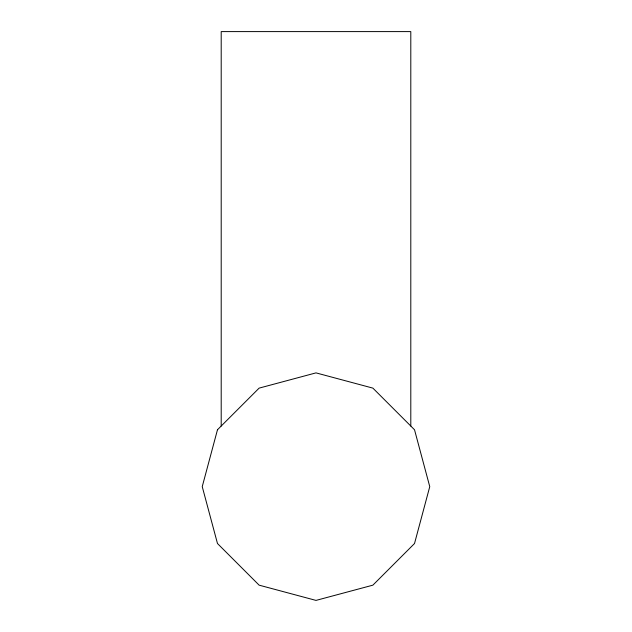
<?xml version="1.0" encoding="UTF-8"?>
<svg xmlns="http://www.w3.org/2000/svg" width="632" height="632" viewBox="0 0 632 632"><rect width="100%" height="100%" fill="white"/><g stroke="black" fill="none" stroke-linecap="round" stroke-linejoin="round"><path stroke-width="0.95" d="M410.8 426.039L410.8 31.6L221.2 31.6L221.2 426.039M217.479 429.76L202.24 486.64L217.479 543.52L259.12 585.161L316 600.4L372.88 585.161L414.521 543.52L429.76 486.64L414.521 429.76L372.88 388.119L316 372.88L259.12 388.119L217.479 429.76"/></g></svg>
